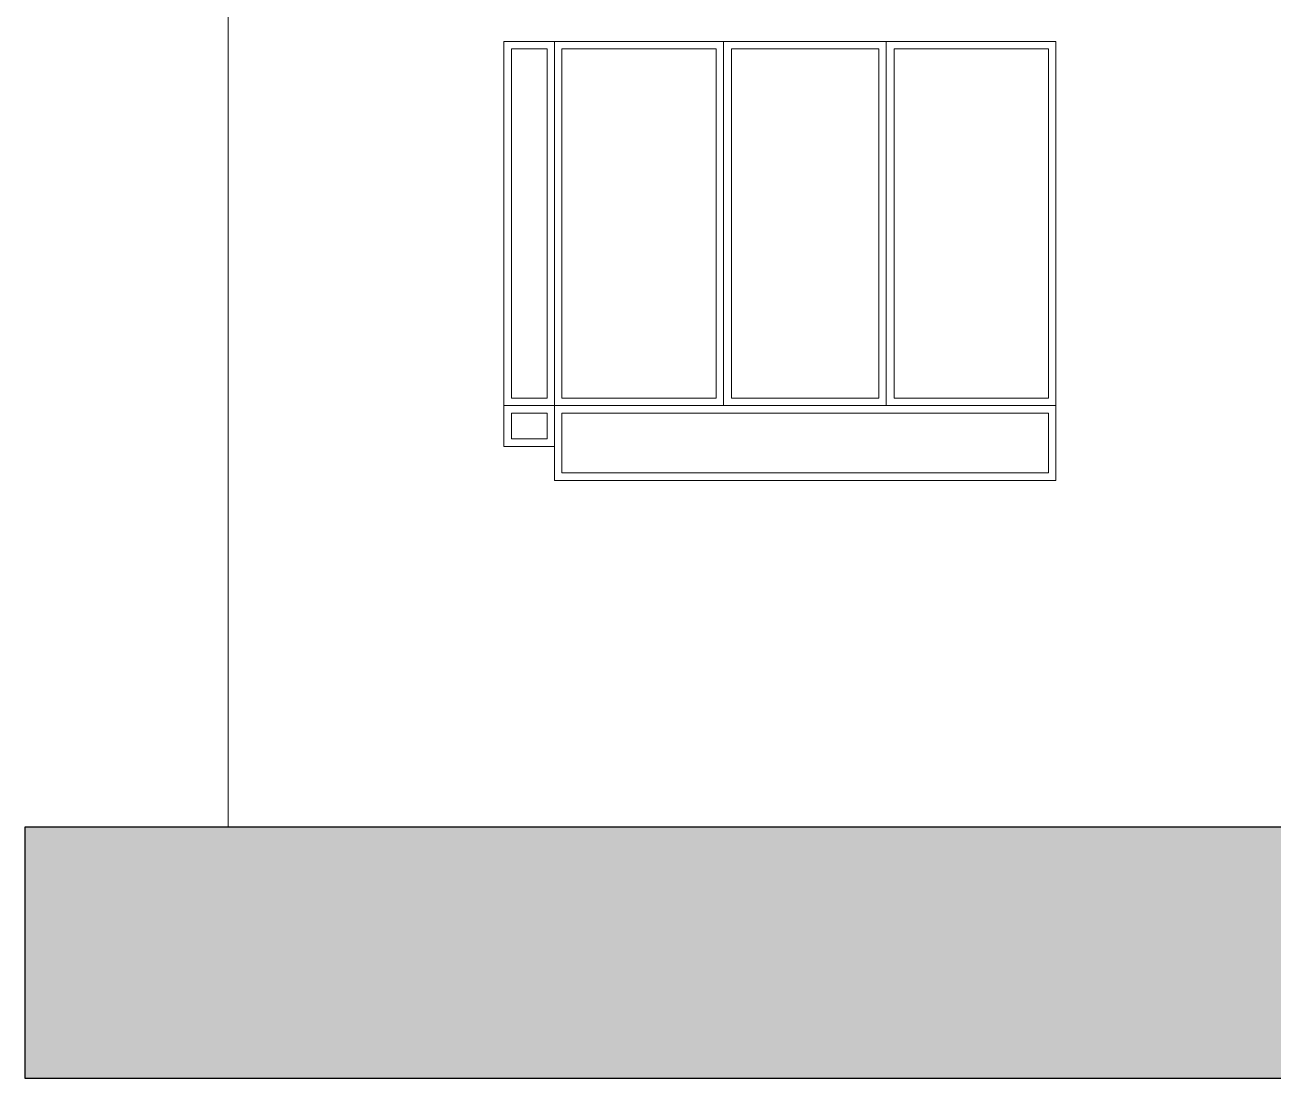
# Model space of a CAD drawing. Header units: millimetres. Extents: x 9030 to 20230, y 384 to 6944.
# Drawn here: x 9030 to 14006, y 384 to 4580 of the extents above; entities that cross this region are included whole.
import ezdxf

# ---------------------------------------------------------------- set-up
doc = ezdxf.new("R2010")
doc.units = ezdxf.units.MM
for name, color, linetype, lineweight in [('A-ALV-___-___-EXI', 250, 'Continuous', 25), ('A-BAS-___-___-EXI', 250, 'Continuous', 25), ('A-JAN-___-___-EXI', 250, 'Continuous', 25)]:
    doc.layers.add(name, color=color, linetype=linetype, lineweight=lineweight)

msp = doc.modelspace()

# ---------------------------------------------------------------- hatches: boundary and pattern name
at = {"layer": 'A-BAS-___-___-EXI', "true_color": 0xcb9898}
msp.add_hatch(color=253, dxfattribs=at).paths.add_polyline_path([(20230.2, 383.5), (20230.2, 884.1), (15630.2, 884.1), (15630.2, 1383.5), (9030.2, 1383.5), (9030.2, 383.5)])

# ---------------------------------------------------------------- linework, layer by layer
at = {"layer": 'A-ALV-___-___-EXI', "color": 18, "lineweight": 9}
msp.add_line((9840.8, 4933.8), (9840.8, 1383.5), dxfattribs=at)
at = {"layer": 'A-BAS-___-___-EXI'}
msp.add_lwpolyline([(15630.2, 884.1), (15630.2, 1383.5), (9030.2, 1383.5), (9030.2, 383.5), (20230.2, 383.5), (20230.2, 884.1)], close=True, dxfattribs=at)
at = {"layer": 'A-JAN-___-___-EXI', "color": 28, "lineweight": 15}
for p, q in [((11815.4, 3064), (11815.4, 4514.8)), ((12464.1, 3064), (12464.1, 4514.8))]:
    msp.add_line(p, q, dxfattribs=at)
at = {"layer": 'A-JAN-___-___-EXI', "color": 28, "lineweight": 15, "flags": 128}
for points in [[(11141.3, 4514.8), (10939.2, 4514.8), (10939.2, 2901), (11141.3, 2901)], [(13140.3, 3064), (11141.3, 3064), (10939.2, 3064)]]:
    msp.add_lwpolyline(points, dxfattribs=at)
for points in [[(10969.9, 3093.6), (11111.7, 3093.6), (11111.7, 4485.1), (10969.9, 4485.1)], [(13140.3, 4514.8), (13140.3, 2765.5), (11141.3, 2765.5), (11141.3, 4514.8)], [(11785.8, 4485.1), (11171, 4485.1), (11171, 3093.6), (11785.8, 3093.6)], [(12434.5, 4485.1), (12434.5, 3093.6), (11847.2, 3093.6), (11847.2, 4485.1)], [(13110.7, 4485.1), (13110.7, 3093.6), (12494.8, 3093.6), (12494.8, 4485.1)], [(10969.9, 3033.3), (10969.9, 2930.6), (11111.7, 2930.6), (11111.7, 3033.3)], [(11171, 3033.3), (13110.7, 3033.3), (13110.7, 2795.2), (11171, 2795.2)]]:
    msp.add_lwpolyline(points, close=True, dxfattribs=at)

doc.saveas('drawing.dxf')
